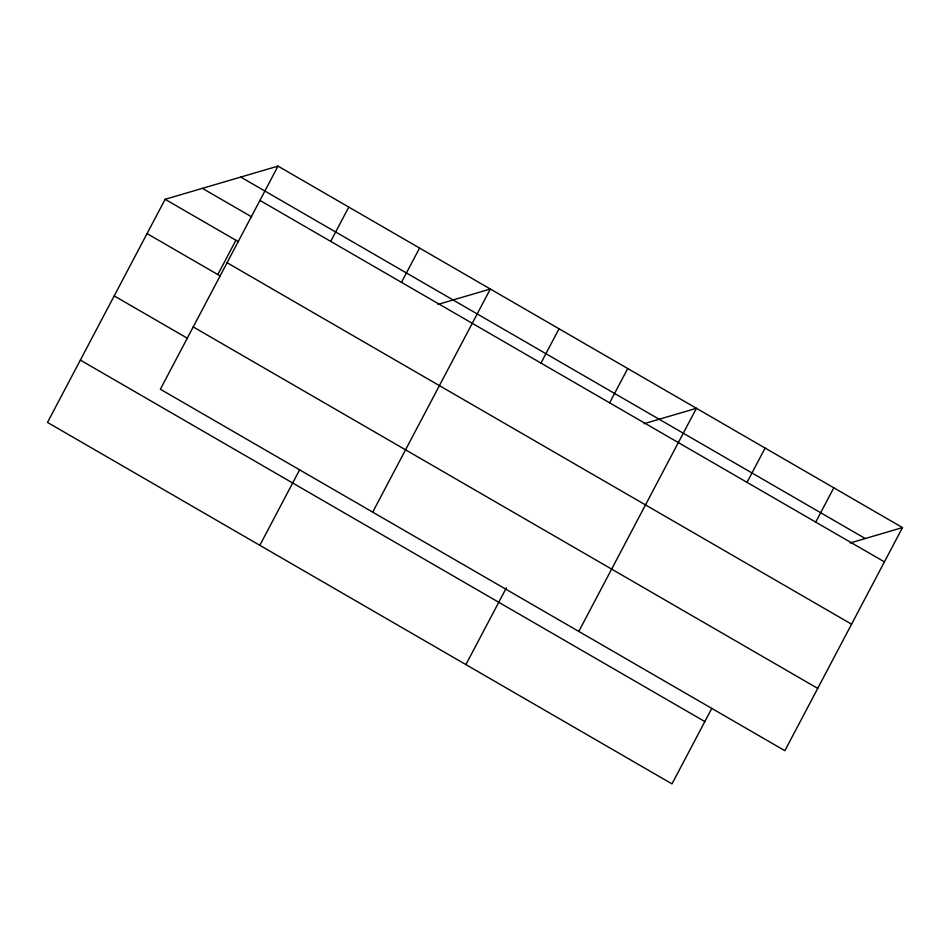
<?xml version="1.0" encoding="UTF-8"?>
<svg xmlns="http://www.w3.org/2000/svg" width="950" height="950" viewBox="0 0 950 950"><rect width="100%" height="100%" fill="white"/><g stroke="black" fill="none" stroke-linecap="round" stroke-linejoin="round"><path stroke-width="1.43" d="M278.006 166.119L160.372 389.239L784.866 750.702L902.5 527.582L278.006 166.119L165.134 199.298L47.5 422.418L671.994 783.881L711.752 708.462M217.835 274.562L235.909 240.267M330.707 241.383L348.781 207.088M259.825 545.312L299.582 469.894M401.482 282.352L419.556 248.057M372.697 512.133L490.331 289.026L438.009 304.404M540.954 363.078L559.028 328.783M465.904 664.596L506.362 587.872M609.639 402.836L627.724 368.541M578.788 631.418L696.421 408.298L644.088 423.688M747.033 482.351L765.106 448.067M815.729 522.12L833.803 487.825M850.179 542.961L902.5 527.582M240.766 177.068L865.248 538.531M259.932 200.414L884.414 561.878M202.386 188.349L251.679 216.885M165.134 199.298L238.438 241.727M227.074 262.723L851.568 624.186M147.048 233.593L220.352 276.022M193.23 326.931L817.712 688.382M114.202 295.901L187.506 338.331M80.358 360.109L704.841 721.561"/></g></svg>
